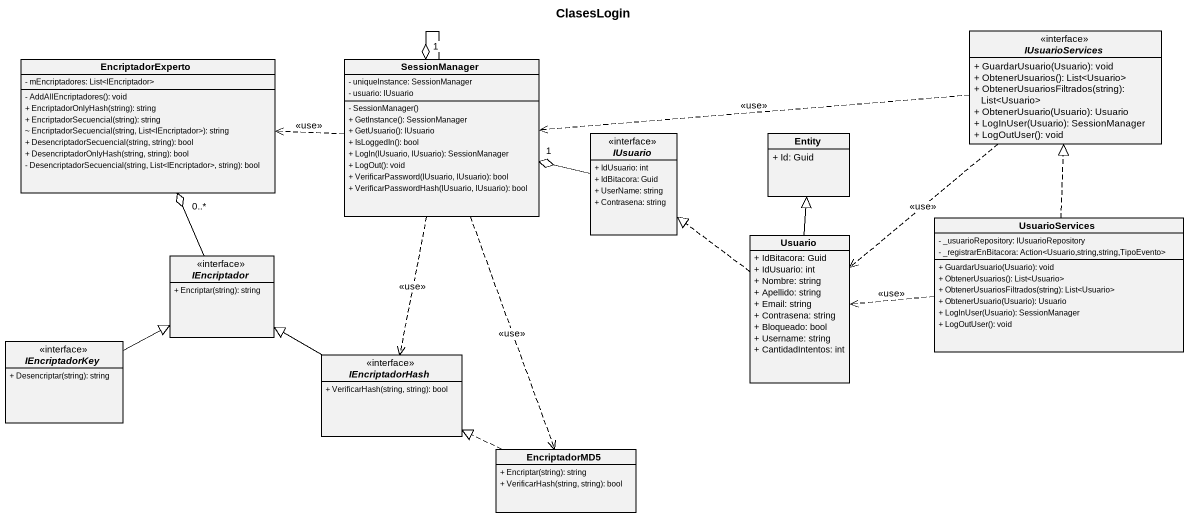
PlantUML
@startuml
title ClasesLogin
hide circle
hide empty members
skinparam classAttributeIconSize 0
class EncriptadorExperto {
  - mEncriptadores: List<IEncriptador>
  - AddAllEncriptadores(): void
  + EncriptadorOnlyHash(string): string
  + EncriptadorSecuencial(string): string
  ~ EncriptadorSecuencial(string, List<IEncriptador>): string
  + DesencriptadorSecuencial(string, string): bool
  + DesencriptadorOnlyHash(string, string): bool
  - DesencriptadorSecuencial(string, List<IEncriptador>, string): bool
}
class SessionManager {
  - uniqueInstance: SessionManager
  - usuario: IUsuario
  - SessionManager()
  + GetInstance(): SessionManager
  + GetUsuario(): IUsuario
  + IsLoggedIn(): bool
  + LogIn(IUsuario, IUsuario): SessionManager
  + LogOut(): void
  + VerificarPassword(IUsuario, IUsuario): bool
  + VerificarPasswordHash(IUsuario, IUsuario): bool
}
interface IUsuarioServices {
  + GuardarUsuario(Usuario): void
  + ObtenerUsuarios(): List<Usuario>
  + ObtenerUsuariosFiltrados(string): List<Usuario>
  + ObtenerUsuario(Usuario): Usuario
  + LogInUser(Usuario): SessionManager
  + LogOutUser(): void
}
interface IUsuario {
  + IdUsuario: int
  + IdBitacora: Guid
  + UserName: string
  + Contrasena: string
}
class "Entity" as Entity_ {
  + Id: Guid
}
class UsuarioServices {
  - _usuarioRepository: IUsuarioRepository
  - _registrarEnBitacora: Action<Usuario,string,string,TipoEvento>
  + GuardarUsuario(Usuario): void
  + ObtenerUsuarios(): List<Usuario>
  + ObtenerUsuariosFiltrados(string): List<Usuario>
  + ObtenerUsuario(Usuario): Usuario
  + LogInUser(Usuario): SessionManager
  + LogOutUser(): void
}
interface IEncriptador {
  + Encriptar(string): string
}
class Usuario {
  + IdBitacora: Guid
  + IdUsuario: int
  + Nombre: string
  + Apellido: string
  + Email: string
  + Contrasena: string
  + Bloqueado: bool
  + Username: string
  + CantidadIntentos: int
}
interface IEncriptadorKey {
  + Desencriptar(string): string
}
interface IEncriptadorHash {
  + VerificarHash(string, string): bool
}
class EncriptadorMD5 {
  + Encriptar(string): string
  + VerificarHash(string, string): bool
}
SessionManager .left.> EncriptadorExperto : <<use>>
SessionManager --o "1" SessionManager
SessionManager ..> IEncriptadorHash : <<use>>
SessionManager ..> EncriptadorMD5 : <<use>>
IUsuarioServices .left.> SessionManager : <<use>>
IUsuarioServices ..> Usuario : <<use>>
IUsuario -left-o "1" SessionManager
UsuarioServices .up.|> IUsuarioServices
UsuarioServices .left.> Usuario : <<use>>
IEncriptador -up-o "0..*" EncriptadorExperto
Usuario .up.|> IUsuario
Usuario -up-|> Entity_
IEncriptadorKey -right-|> IEncriptador
IEncriptadorHash -left-|> IEncriptador
EncriptadorMD5 .left.|> IEncriptadorHash
@enduml
